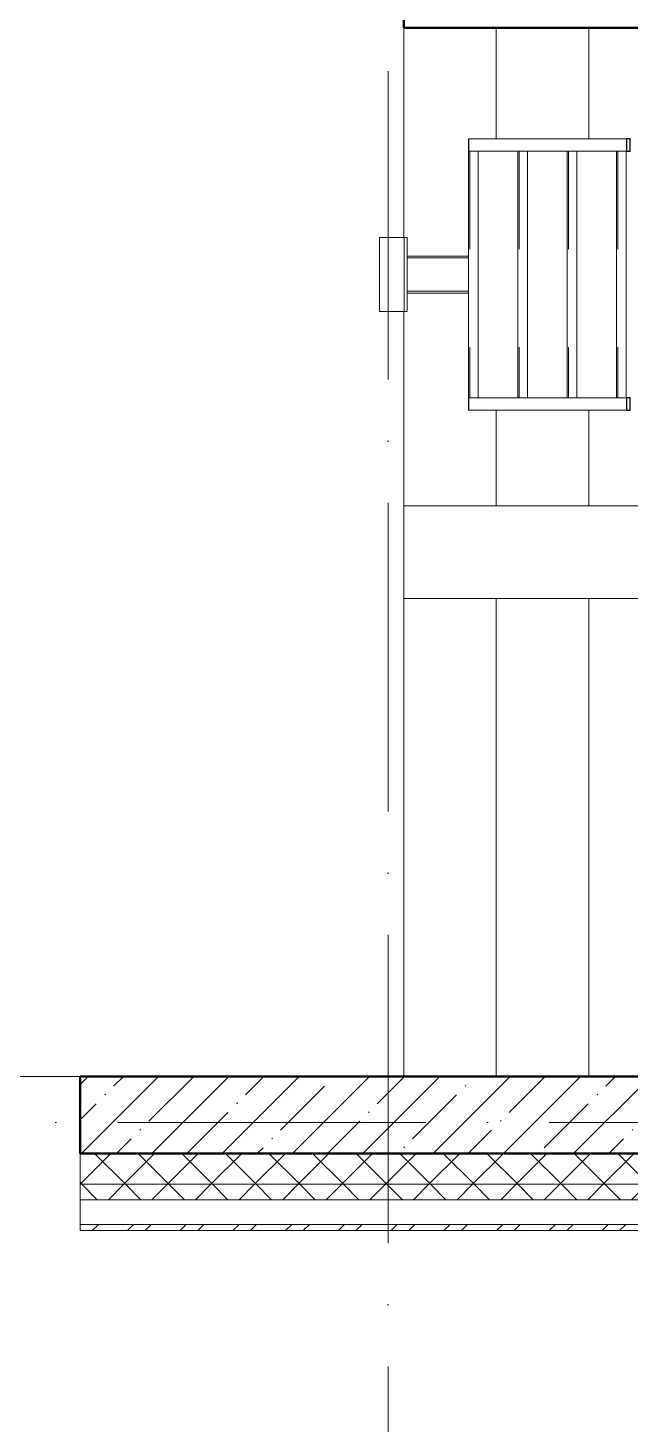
# Model space of a CAD drawing. Header units: millimetres. Extents: x -537608 to 253996, y -217170 to 186033.
# Drawn here: x -110904 to -108951, y 148844 to 153371 of the extents above; entities that cross this region are included whole.
import ezdxf

# ---------------------------------------------------------------- set-up
doc = ezdxf.new("R2010")
doc.units = ezdxf.units.MM
doc.linetypes.add('50_200_ШТРИХ_1Т_ш5_п1_п1_', pattern=[1400, 1000, -200, 0, -200])
doc.linetypes.add('Штрих', pattern=[635, 317.5, -317.5])
for name, color, linetype, lineweight in [('A-FLOR-____-OTLN', 7, 'Continuous', 9), ('A-GENM-____-HDLN', 7, 'Штрих', 9), ('A-GENM-____-MCUT', 7, 'Continuous', 25), ('A-GENM-____-OTLN', 7, 'Continuous', 9), ('A-WALL-____-MCUT', 7, 'Continuous', 13), ('A-WALL-____-MCUT-1', 7, 'Continuous', 9), ('A-WALL-____-MCUT-2', 7, 'Continuous', 50), ('A-WALL-____-OTLN', 7, 'Continuous', 9), ('A-WALL-____-PATT-1', 7, 'Continuous', 9), ('A-WALL-FNSH-MCUT-1', 7, 'Continuous', 9), ('S-GRID-____-OTLN-1', 7, '50_200_ШТРИХ_1Т_ш5_п1_п1_', 9), ('S-STRS-____-OTLN-1', 7, 'Continuous', 9)]:
    doc.layers.add(name, color=color, linetype=linetype, lineweight=lineweight)
pattern_1 = [(45, (-178684.97, 94540.11), (-70.71068, 70.71068), []), (135, (-178684.97, 94540.11), (-70.71068, -70.71068), [])]

# ---------------------------------------------------------------- blocks, each defined once
blk = doc.blocks.new('ОМ_Уголок_ГОСТ 8509-93 - ОМ_Уголок_ГОСТ 8509-93-V153-АР1_План отверстий 3 этажа в осях 1-64_Ю-ЯЯ')
at = {"layer": 'A-GENM-____-HDLN'}
blk.add_line((40, -4), (840, -4), dxfattribs=at)
at = {"layer": 'A-GENM-____-OTLN'}
for p, q in [((840, 0), (40, 0)), ((40, -32), (840, -32))]:
    blk.add_line(p, q, dxfattribs=at)
blk = doc.blocks.new('ОМ_Труба_ГОСТ 8639-82 - ОМ_Труба_ГОСТ 8639-82-26527904-АР1_План отверстий 3 этажа в осях 1-64_Ю-ЯЯ')
at = {"layer": 'A-GENM-____-HDLN'}
for p, q in [((7810, 58085), (7611.5, 58085)), ((7810, 57977), (7611.5, 57977))]:
    blk.add_line(p, q, dxfattribs=at)
at = {"layer": 'A-GENM-____-OTLN'}
for p, q in [((7810, 58091), (7611.5, 58091)), ((7810, 57971), (7611.5, 57971))]:
    blk.add_line(p, q, dxfattribs=at)
blk = doc.blocks.new('ОМ_Уголок_ГОСТ 8510-86 - ОМ_Уголок_ГОСТ 8510-86-19082066-АР1_План отверстий 3 этажа в осях 1-64_Ю-ЯЯ')
at = {"layer": 'A-GENM-____-OTLN'}
for p, q in [((0, 0), (0, -90)), ((240, 0), (0, 0)), ((0, -10), (240, -10)), ((240, -90), (240, 0)), ((0, -90), (240, -90))]:
    blk.add_line(p, q, dxfattribs=at)
blk = doc.blocks.new('ОМ_Полоса_Прокат_ГОСТ 103-2006 - ОМ_Полоса_Прокат_ГОСТ 103-2006-19082131-АР1_План отверстий 3 этажа в осях 1-64_Ю-ЯЯ')
at = {"layer": 'A-GENM-____-OTLN'}
for p, q in [((69211.3, 58471), (69210, 58471)), ((69210, 58471), (69210, 58431)), ((69210, 58431), (69211.3, 58431))]:
    blk.add_line(p, q, dxfattribs=at)
blk = doc.blocks.new('ОМ_Полоса_Прокат_ГОСТ 103-2006 - ОМ_Полоса_Прокат_ГОСТ 103-2006-20723456-АР1_План отверстий 3 этажа в осях 1-64_Ю-ЯЯ')
at = {"layer": 'A-GENM-____-MCUT'}
for p, q in [((8334.3, 58471), (8322.8, 58471)), ((8322.8, 58471), (8322.8, 58431)), ((8334.3, 58431), (8334.3, 58471)), ((8322.8, 58431), (8334.3, 58431))]:
    blk.add_line(p, q, dxfattribs=at)
at = {"layer": 'A-GENM-____-OTLN'}
for p, q in [((7811.3, 58431), (7811.3, 58471)), ((7811.3, 58471), (8322.8, 58471)), ((8322.8, 58431), (7811.3, 58431))]:
    blk.add_line(p, q, dxfattribs=at)
blk = doc.blocks.new('ОМ_Полоса_Прокат_ГОСТ 103-2006 - ОМ_Полоса_Прокат_ГОСТ 103-2006-19082171-АР1_План отверстий 3 этажа в осях 1-64_Ю-ЯЯ')
at = {"layer": 'A-GENM-____-OTLN'}
for p, q in [((98800, 49942.4), (98800, 49941)), ((98800, 49941), (98840, 49941)), ((98840, 49941), (98840, 49942.4))]:
    blk.add_line(p, q, dxfattribs=at)
blk = doc.blocks.new('ОМ_Полоса_Прокат_ГОСТ 103-2006 - ОМ_Полоса_Прокат_ГОСТ 103-2006-20723498-АР1_План отверстий 3 этажа в осях 1-64_Ю-ЯЯ')
at = {"layer": 'A-GENM-____-MCUT'}
for p, q in [((8334.3, 57631), (8322.8, 57631)), ((8322.8, 57631), (8322.8, 57591)), ((8322.8, 57591), (8334.3, 57591)), ((8334.3, 57591), (8334.3, 57631))]:
    blk.add_line(p, q, dxfattribs=at)
at = {"layer": 'A-GENM-____-OTLN'}
for p, q in [((7811.3, 57591), (7811.3, 57631)), ((7811.3, 57631), (8322.8, 57631)), ((8322.8, 57591), (7811.3, 57591))]:
    blk.add_line(p, q, dxfattribs=at)

msp = doc.modelspace()

# ---------------------------------------------------------------- hatches: boundary and pattern name
at = {"layer": 'A-WALL-____-PATT-1'}
h = msp.add_hatch(dxfattribs=at)
h.set_pattern_fill('FP_12', color=256, style=0, pattern_type=2)
h.set_pattern_definition([(45, (-178684.97, 94540.11), (-114.04925, 114.04925), []), (45, (-178570.92, 94540.11), (-114.04925, 114.04925), [201.612, -40.322, 3.353, -36.97])])
h.paths.add_polyline_path([(-104234.9702, 149721.1558), (-104234.9702, 149971.1558), (-110734.9702, 149971.1558), (-110734.9702, 149721.1558), (-104284.9702, 149721.1558)], flags=0)
h = msp.add_hatch(dxfattribs=at)
h.set_pattern_fill('FP_4', color=256, style=0, pattern_type=2)
h.set_pattern_definition(pattern_1)
h.paths.add_polyline_path([(-104465.4961, 149621.1558), (-104384.9702, 149621.1558), (-104384.9702, 149721.1558), (-110734.9702, 149721.1558), (-110734.9702, 149621.1558), (-108000.4246, 149621.1558)], flags=0)
h.paths.add_polyline_path([(-115070.2818, 149621.1558), (-114684.9702, 149621.1558), (-114684.9702, 149715.1558), (-114759.9702, 149715.1558), (-114759.9702, 149721.1558), (-115709.9702, 149721.1558), (-115709.9702, 149715.1558), (-115784.9702, 149715.1558), (-115784.9702, 149621.1558), (-115434.9702, 149621.1558)], flags=0)
h.paths.add_polyline_path([(-113302.8175, 149621.1558), (-111734.9702, 149621.1558), (-111734.9702, 149721.1558), (-113609.9702, 149721.1558), (-113609.9702, 149715.1558), (-113684.9702, 149715.1558), (-113684.9702, 149621.1558)], flags=0)
h.paths.add_polyline_path([(-118709.9702, 149621.1558), (-117584.9702, 149621.1558), (-117584.9702, 149715.1558), (-117659.9702, 149715.1558), (-117659.9702, 149721.1558), (-118709.9702, 149721.1558), (-118709.9702, 149715.1558), (-118784.9702, 149715.1558), (-118784.9702, 149621.1558), (-118778.9702, 149621.1558)], flags=0)
h.paths.add_polyline_path([(-120584.9702, 149621.1558), (-120584.9702, 149715.1558), (-120659.9702, 149715.1558), (-120659.9702, 149721.1558), (-121709.9702, 149721.1558), (-121709.9702, 149715.1558), (-121784.9702, 149715.1558), (-121784.9702, 149621.1558), (-121256.4068, 149621.1558)], flags=0)
h.paths.add_polyline_path([(-124709.9702, 149621.1558), (-123584.9702, 149621.1558), (-123584.9702, 149715.1558), (-123659.9702, 149715.1558), (-123659.9702, 149721.1558), (-124709.9702, 149721.1558), (-124709.9702, 149715.1558), (-124784.9702, 149715.1558), (-124784.9702, 149621.1558)], flags=0)
h.paths.add_polyline_path([(-126659.9702, 149621.1558), (-126584.9702, 149621.1558), (-126584.9702, 149715.1558), (-126659.9702, 149715.1558), (-126659.9702, 149721.1558), (-127709.9702, 149721.1558), (-127709.9702, 149715.1558), (-127784.9702, 149715.1558), (-127784.9702, 149621.1558), (-127442.5318, 149621.1558)], flags=0)
h.paths.add_polyline_path([(-130434.9702, 149621.1558), (-129584.9702, 149621.1558), (-129584.9702, 149715.1558), (-129659.9702, 149715.1558), (-129659.9702, 149721.1558), (-130709.9702, 149721.1558), (-130709.9702, 149715.1558), (-130784.9702, 149715.1558), (-130784.9702, 149621.1558), (-130709.9702, 149621.1558)], flags=0)
h.paths.add_polyline_path([(-132744.9247, 149621.1558), (-132584.9702, 149621.1558), (-132584.9702, 149715.1558), (-132659.9702, 149715.1558), (-132659.9702, 149721.1558), (-134259.9702, 149721.1558), (-134259.9702, 149715.1558), (-134334.9702, 149715.1558), (-134334.9702, 149621.1558), (-133628.6568, 149621.1558)], flags=0)
h.paths.add_polyline_path([(-136279.8532, 149621.1558), (-136134.9702, 149621.1558), (-136134.9702, 149715.1558), (-136209.9702, 149715.1558), (-136209.9702, 149721.1558), (-137259.9702, 149721.1558), (-137259.9702, 149715.1558), (-137334.9702, 149715.1558), (-137334.9702, 149621.1558)], flags=0)
h.paths.add_polyline_path([(-139134.9702, 149621.1558), (-139134.9702, 149715.1558), (-139209.9702, 149715.1558), (-139209.9702, 149721.1558), (-140259.9702, 149721.1558), (-140259.9702, 149715.1558), (-140334.9702, 149715.1558), (-140334.9702, 149621.1558), (-139814.7818, 149621.1558)], flags=0)
h.paths.add_polyline_path([(-142465.9782, 149621.1558), (-142134.9702, 149621.1558), (-142134.9702, 149715.1558), (-142209.9702, 149715.1558), (-142209.9702, 149721.1558), (-143259.9702, 149721.1558), (-143259.9702, 149715.1558), (-143334.9702, 149715.1558), (-143334.9702, 149621.1558), (-142907.8443, 149621.1558)], flags=0)
h.paths.add_polyline_path([(-146259.9702, 149621.1558), (-145134.9702, 149621.1558), (-145134.9702, 149715.1558), (-145209.9702, 149715.1558), (-145209.9702, 149721.1558), (-146259.9702, 149721.1558), (-146259.9702, 149715.1558), (-146334.9702, 149715.1558), (-146334.9702, 149621.1558), (-146328.9702, 149621.1558)], flags=0)
h.paths.add_polyline_path([(-149334.9702, 149621.1558), (-148134.9702, 149621.1558), (-148134.9702, 149715.1558), (-148209.9702, 149715.1558), (-148209.9702, 149721.1558), (-149259.9702, 149721.1558), (-149259.9702, 149715.1558), (-149334.9702, 149715.1558)], flags=0)
h.paths.add_polyline_path([(-151134.9702, 149621.1558), (-151134.9702, 149715.1558), (-151209.9702, 149715.1558), (-151209.9702, 149721.1558), (-152259.9702, 149721.1558), (-152259.9702, 149715.1558), (-152334.9702, 149715.1558), (-152334.9702, 149621.1558), (-151303.2997, 149621.1558)], flags=0)
h.paths.add_polyline_path([(-155259.9702, 149621.1558), (-154134.9702, 149621.1558), (-154134.9702, 149715.1558), (-154209.9702, 149715.1558), (-154209.9702, 149721.1558), (-155259.9702, 149721.1558), (-155259.9702, 149715.1558), (-155334.9702, 149715.1558), (-155334.9702, 149621.1558), (-155328.9702, 149621.1558)], flags=0)
h.paths.add_polyline_path([(-157134.9702, 149621.1558), (-157134.9702, 149715.1558), (-157209.9702, 149715.1558), (-157209.9702, 149721.1558), (-158259.9702, 149721.1558), (-158259.9702, 149715.1558), (-158334.9702, 149715.1558), (-158334.9702, 149621.1558), (-157209.9702, 149621.1558)], flags=0)
h.paths.add_polyline_path([(-160484.9702, 149621.1558), (-160134.9702, 149621.1558), (-160134.9702, 149715.1558), (-160209.9702, 149715.1558), (-160209.9702, 149721.1558), (-161259.9702, 149721.1558), (-161259.9702, 149715.1558), (-161334.9702, 149715.1558), (-161334.9702, 149621.1558), (-160984.9702, 149621.1558)], flags=0)
h.paths.add_polyline_path([(-162334.9702, 149621.1558), (-162334.9702, 149715.1558), (-162409.9702, 149715.1558), (-162409.9702, 149721.1558), (-172134.9702, 149721.1558), (-172134.9702, 149621.1558), (-162791.8175, 149621.1558)], flags=0)
h.paths.add_polyline_path([(-173134.9702, 149621.1558), (-173134.9702, 149721.1558), (-181134.9702, 149721.1558), (-181134.9702, 149621.1558), (-175164.0676, 149621.1558)], flags=0)
h = msp.add_hatch(dxfattribs=at)
h.set_pattern_fill('FP_4', color=256, style=0, pattern_type=2)
h.set_pattern_definition(pattern_1)
h.paths.add_polyline_path([(-104384.9702, 149571.1558), (-104384.9702, 149621.1558), (-110734.9702, 149621.1558), (-110734.9702, 149571.1558), (-104465.4961, 149571.1558)], flags=0)
h.paths.add_polyline_path([(-111734.9702, 149571.1558), (-111734.9702, 149621.1558), (-113684.9702, 149621.1558), (-113684.9702, 149571.1558), (-113302.8175, 149571.1558)], flags=0)
h.paths.add_polyline_path([(-117584.9702, 149571.1558), (-117584.9702, 149621.1558), (-118784.9702, 149621.1558), (-118784.9702, 149571.1558), (-118605.2104, 149571.1558)], flags=0)
h.paths.add_polyline_path([(-115070.2818, 149571.1558), (-114684.9702, 149571.1558), (-114684.9702, 149621.1558), (-115784.9702, 149621.1558), (-115784.9702, 149571.1558)], flags=0)
h.paths.add_polyline_path([(-121256.4068, 149571.1558), (-120584.9702, 149571.1558), (-120584.9702, 149621.1558), (-121784.9702, 149621.1558), (-121784.9702, 149571.1558)], flags=0)
h.paths.add_polyline_path([(-123584.9702, 149571.1558), (-123584.9702, 149621.1558), (-124784.9702, 149621.1558), (-124784.9702, 149571.1558), (-123907.6032, 149571.1558)], flags=0)
h.paths.add_polyline_path([(-126584.9702, 149571.1558), (-126584.9702, 149621.1558), (-127784.9702, 149621.1558), (-127784.9702, 149571.1558), (-127442.5318, 149571.1558)], flags=0)
h.paths.add_polyline_path([(-129584.9702, 149571.1558), (-129584.9702, 149621.1558), (-130784.9702, 149621.1558), (-130784.9702, 149571.1558), (-130093.7282, 149571.1558)], flags=0)
h.paths.add_polyline_path([(-132584.9702, 149571.1558), (-132584.9702, 149621.1558), (-134334.9702, 149621.1558), (-134334.9702, 149571.1558), (-132744.9247, 149571.1558)], flags=0)
h.paths.add_polyline_path([(-136134.9702, 149571.1558), (-136134.9702, 149621.1558), (-137334.9702, 149621.1558), (-137334.9702, 149571.1558), (-136279.8532, 149571.1558)], flags=0)
h.paths.add_polyline_path([(-139134.9702, 149571.1558), (-139134.9702, 149621.1558), (-140334.9702, 149621.1558), (-140334.9702, 149571.1558), (-139814.7818, 149571.1558)], flags=0)
h.paths.add_polyline_path([(-142134.9702, 149571.1558), (-142134.9702, 149621.1558), (-143334.9702, 149621.1558), (-143334.9702, 149571.1558), (-142465.9782, 149571.1558)], flags=0)
h.paths.add_polyline_path([(-146334.9702, 149571.1558), (-145134.9702, 149571.1558), (-145134.9702, 149621.1558), (-146334.9702, 149621.1558)], flags=0)
h.paths.add_polyline_path([(-148652.1032, 149571.1558), (-148134.9702, 149571.1558), (-148134.9702, 149621.1558), (-149334.9702, 149621.1558), (-149334.9702, 149571.1558)], flags=0)
h.paths.add_polyline_path([(-151303.2997, 149571.1558), (-151134.9702, 149571.1558), (-151134.9702, 149621.1558), (-152334.9702, 149621.1558), (-152334.9702, 149571.1558), (-152187.0318, 149571.1558)], flags=0)
h.paths.add_polyline_path([(-154134.9702, 149571.1558), (-154134.9702, 149621.1558), (-155334.9702, 149621.1558), (-155334.9702, 149571.1558), (-154838.2282, 149571.1558)], flags=0)
h.paths.add_polyline_path([(-157489.4247, 149571.1558), (-157134.9702, 149571.1558), (-157134.9702, 149621.1558), (-158334.9702, 149621.1558), (-158334.9702, 149571.1558)], flags=0)
h.paths.add_polyline_path([(-160140.6211, 149571.1558), (-160134.9702, 149571.1558), (-160134.9702, 149621.1558), (-161334.9702, 149621.1558), (-161334.9702, 149571.1558), (-161024.3533, 149571.1558)], flags=0)
h.paths.add_polyline_path([(-162791.8175, 149571.1558), (-162334.9702, 149571.1558), (-162334.9702, 149621.1558), (-172134.9702, 149621.1558), (-172134.9702, 149571.1558), (-164559.2818, 149571.1558)], flags=0)
h.paths.add_polyline_path([(-173134.9702, 149571.1558), (-173134.9702, 149621.1558), (-181234.9702, 149621.1558), (-181234.9702, 149571.1558), (-175164.0676, 149571.1558)], flags=0)
h = msp.add_hatch(dxfattribs=at)
h.set_pattern_fill('FP_6', color=256, style=0, pattern_type=2)
h.set_pattern_definition([(45, (-178684.97, 94540.11), (-85.53659, 85.53659), []), (45, (-178627.95, 94540.11), (-85.53659, 85.53659), [])])
h.paths.add_polyline_path([(-104484.9702, 149471.1558), (-104484.9702, 149491.1558), (-110734.9702, 149491.1558), (-110734.9702, 149471.1558), (-108000.4246, 149471.1558)], flags=0)
h.paths.add_polyline_path([(-111734.9702, 149471.1558), (-111734.9702, 149491.1558), (-113684.9702, 149491.1558), (-113684.9702, 149471.1558), (-113302.8175, 149471.1558)], flags=0)
h.paths.add_polyline_path([(-115784.9702, 149471.1558), (-114684.9702, 149471.1558), (-114684.9702, 149491.1558), (-115784.9702, 149491.1558)], flags=0)
h.paths.add_polyline_path([(-118164.9702, 149471.1558), (-117584.9702, 149471.1558), (-117584.9702, 149491.1558), (-118164.9702, 149491.1558)], flags=0)

# ---------------------------------------------------------------- linework, layer by layer
at = {"layer": 'A-FLOR-____-OTLN'}
for p, q in [((-109684.9702, 152691.1558), (-109684.9702, 153371.1558)), ((-109684.9702, 149971.1558), (-109684.9702, 152451.1558))]:
    msp.add_line(p, q, dxfattribs=at)
at = {"layer": 'A-WALL-____-MCUT'}
for p, q in [((-110734.9702, 149721.1558), (-110734.9702, 149491.1558)), ((-110734.9702, 149491.1558), (-104384.9702, 149491.1558))]:
    msp.add_line(p, q, dxfattribs=at)
at = {"layer": 'A-WALL-____-MCUT-1'}
for p, q in [((-104384.9702, 149621.1558), (-110734.9702, 149621.1558)), ((-104384.9702, 149571.1558), (-110734.9702, 149571.1558))]:
    msp.add_line(p, q, dxfattribs=at)
at = {"layer": 'A-WALL-____-MCUT-2'}
for p, q in [((-109684.9702, 153621.1558), (-109684.9702, 153371.1558)), ((-109684.9702, 153371.1558), (-104234.9702, 153371.1558)), ((-104234.9702, 149971.1558), (-110734.9702, 149971.1558)), ((-110734.9702, 149971.1558), (-110734.9702, 149721.1558)), ((-104384.9702, 149721.1558), (-110734.9702, 149721.1558)), ((-110734.9702, 149721.1558), (-104234.9702, 149721.1558))]:
    msp.add_line(p, q, dxfattribs=at)
at = {"layer": 'A-WALL-____-OTLN'}
msp.add_line((-111734.9702, 149971.1558), (-110734.9702, 149971.1558), dxfattribs=at)
at = {"layer": 'A-WALL-FNSH-MCUT-1'}
for p, q in [((-104484.9702, 149491.1558), (-110734.9702, 149491.1558)), ((-110734.9702, 149491.1558), (-110734.9702, 149471.1558)), ((-110734.9702, 149471.1558), (-104484.9702, 149471.1558))]:
    msp.add_line(p, q, dxfattribs=at)
at = {"layer": 'S-GRID-____-OTLN-1'}
for p, q in [((-109734.9702, 185432.9652), (-109734.9702, 147431.7016)), ((-74610.5636, 149821.1558), (-183353.7404, 149821.1558))]:
    msp.add_line(p, q, dxfattribs=at)
at = {"layer": 'S-STRS-____-OTLN-1'}
for p, q in [((-109384.9702, 153371.1558), (-109384.9702, 153011.1558)), ((-109384.9702, 153371.1558), (-109384.9702, 153011.1558)), ((-109084.9702, 153371.1558), (-109084.9702, 153011.1558)), ((-109084.9702, 153371.1558), (-109084.9702, 153011.1558)), ((-109384.9702, 152131.1558), (-109384.9702, 151821.1558)), ((-109384.9702, 152131.1558), (-109384.9702, 151821.1558)), ((-109084.9702, 152131.1558), (-109084.9702, 151821.1558)), ((-109084.9702, 152131.1558), (-109084.9702, 151821.1558)), ((-109684.9702, 151821.1558), (-109384.9702, 151821.1558)), ((-109384.9702, 151821.1558), (-109084.9702, 151821.1558)), ((-109084.9702, 151821.1558), (-108784.9702, 151821.1558)), ((-109684.9702, 149971.1558), (-109684.9702, 151521.1558)), ((-109384.9702, 151521.1558), (-109684.9702, 151521.1558)), ((-109084.9702, 151521.1558), (-109384.9702, 151521.1558)), ((-109384.9702, 149971.1558), (-109384.9702, 151521.1558)), ((-109384.9702, 149971.1558), (-109384.9702, 151521.1558)), ((-108784.9702, 151521.1558), (-109084.9702, 151521.1558)), ((-109084.9702, 149971.1558), (-109084.9702, 151521.1558)), ((-109084.9702, 149971.1558), (-109084.9702, 151521.1558))]:
    msp.add_line(p, q, dxfattribs=at)

# ---------------------------------------------------------------- block references
at = {"layer": 'A-GENM-____-OTLN'}
for name, p in [('ОМ_Полоса_Прокат_ГОСТ 103-2006 - ОМ_Полоса_Прокат_ГОСТ 103-2006-19082131-АР1_План отверстий 3 этажа в осях 1-64_Ю-ЯЯ', (-178684.9702, 94540.1138)), ('ОМ_Полоса_Прокат_ГОСТ 103-2006 - ОМ_Полоса_Прокат_ГОСТ 103-2006-20723456-АР1_План отверстий 3 этажа в осях 1-64_Ю-ЯЯ', (-117284.9702, 94540.1138)), ('ОМ_Труба_ГОСТ 8639-82 - ОМ_Труба_ГОСТ 8639-82-26527904-АР1_План отверстий 3 этажа в осях 1-64_Ю-ЯЯ', (-117284.9702, 94540.1138)), ('ОМ_Полоса_Прокат_ГОСТ 103-2006 - ОМ_Полоса_Прокат_ГОСТ 103-2006-20723498-АР1_План отверстий 3 этажа в осях 1-64_Ю-ЯЯ', (-117284.9702, 94540.1138))]:
    msp.add_blockref(name, p, dxfattribs=at)
at = {"layer": 'A-GENM-____-OTLN', "extrusion": (0, 0, -1)}
for name, p, rotation in [('ОМ_Уголок_ГОСТ 8509-93 - ОМ_Уголок_ГОСТ 8509-93-V153-АР1_План отверстий 3 этажа в осях 1-64_Ю-ЯЯ', (109474.9702, 153011.1558), 269.9999999999989), ('ОМ_Уголок_ГОСТ 8509-93 - ОМ_Уголок_ГОСТ 8509-93-V153-АР1_План отверстий 3 этажа в осях 1-64_Ю-ЯЯ', (109314.9702, 153011.1558), 269.9999999999989), ('ОМ_Уголок_ГОСТ 8509-93 - ОМ_Уголок_ГОСТ 8509-93-V153-АР1_План отверстий 3 этажа в осях 1-64_Ю-ЯЯ', (109154.9702, 153011.1558), 269.9999999999989), ('ОМ_Уголок_ГОСТ 8509-93 - ОМ_Уголок_ГОСТ 8509-93-V153-АР1_План отверстий 3 этажа в осях 1-64_Ю-ЯЯ', (108994.9702, 153011.1558), 269.9999999999989), ('ОМ_Уголок_ГОСТ 8510-86 - ОМ_Уголок_ГОСТ 8510-86-19082066-АР1_План отверстий 3 этажа в осях 1-64_Ю-ЯЯ', (109673.4809, 152451.1558), 89.99999999999918)]:
    msp.add_blockref(name, p, dxfattribs=dict(at, rotation=rotation))
at = {"layer": 'A-GENM-____-OTLN', "rotation": 270.0000000000001}
msp.add_blockref('ОМ_Полоса_Прокат_ГОСТ 103-2006 - ОМ_Полоса_Прокат_ГОСТ 103-2006-19082171-АР1_План отверстий 3 этажа в осях 1-64_Ю-ЯЯ', (-159416.0121, 250971.1558), dxfattribs=at)

doc.saveas('drawing.dxf')
